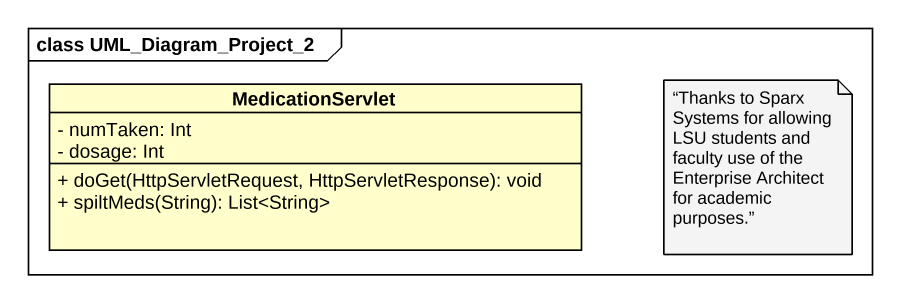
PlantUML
@startuml
mainframe class UML_Diagram_Project_2
hide circle
hide empty members
skinparam classAttributeIconSize 0
class MedicationServlet {
  - numTaken: Int
  - dosage: Int
  + doGet(HttpServletRequest, HttpServletResponse): void
  + spiltMeds(String): List<String>
}
note as N1
  “Thanks to Sparx Systems for allowing LSU students and faculty use of the Enterprise Architect for academic purposes.”
end note
@enduml
